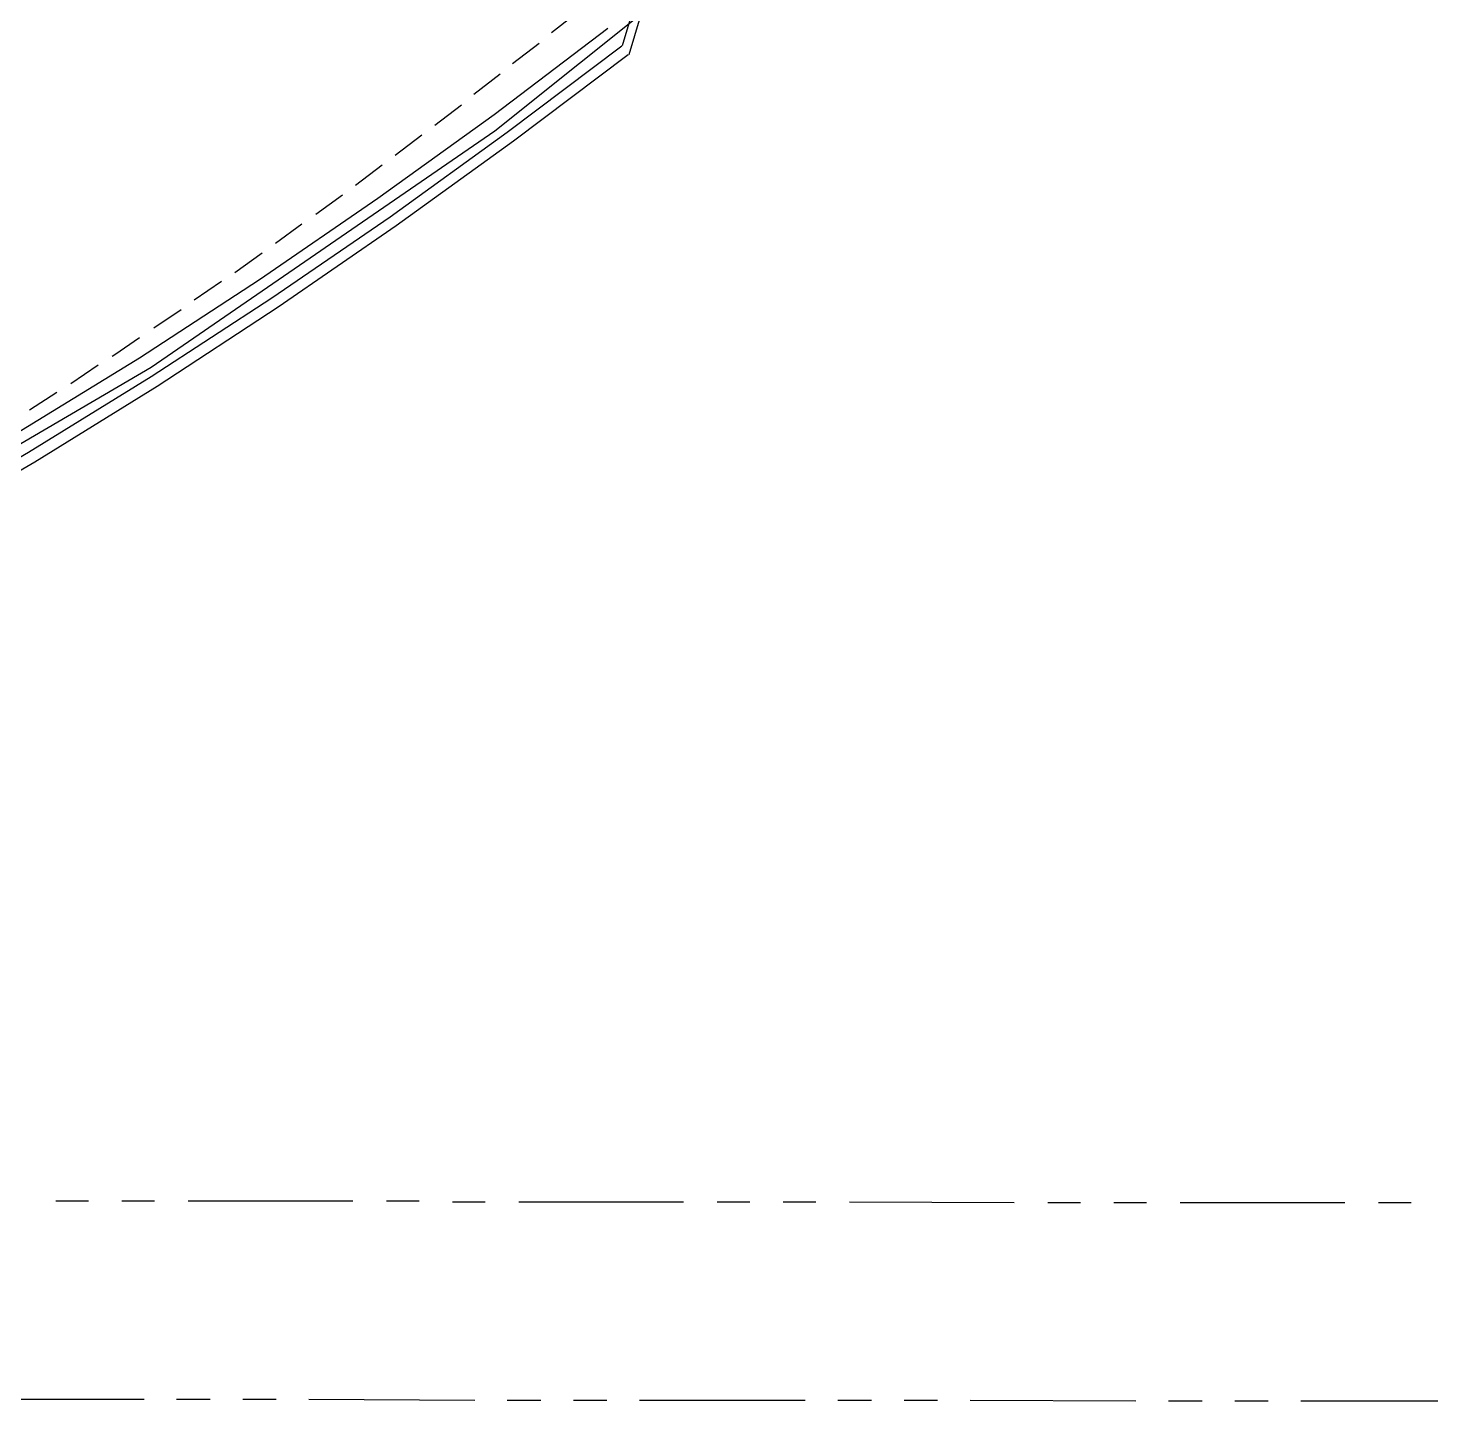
# Model space of a CAD drawing. Header units: feet. Extents: x -84 to 198, y -22 to 181.
# Drawn here: x 112.46 to 133.67, y 6.64 to 27.41 of the extents above; entities that cross this region are included whole.
import ezdxf

# ---------------------------------------------------------------- set-up
doc = ezdxf.new("R2010")
doc.units = ezdxf.units.FT
doc.layers.add('A-AREA-UNIDAD', color=30, linetype='CONTINUOUS')
doc.layers.add('A-LINEA', color=7, linetype='CONTINUOUS')

msp = doc.modelspace()

# ---------------------------------------------------------------- linework, layer by layer
at = {"layer": 'A-AREA-UNIDAD'}
msp.add_lwpolyline([(108.672, 18.9689), (114.32, 22.2756), (119.52, 25.8489), (123.36, 28.9244), (126.272, 32.16), (128.512, 35.6089), (130.4, 39.84), (131.552, 44.5333), (131.872, 49.4044), (131.488, 53.44), (131.808, 50.08), (131.808, 47.4133), (131.52, 44.64), (130.592, 40.6756), (128.8, 36.3556), (127.76, 36.3556), (122.688, 39.1289), (121.888, 39.1289), (121.84, 39.6444), (119.872, 40.0889), (119.392, 37.8489), (118.368, 37.76), (105.2, 40.8889)], dxfattribs=at)
at = {"layer": 'A-LINEA'}
for p, q in [((121.4492, 27.1432), (130.5472, 57.5985)), ((121.4492, 27.1432), (130.5472, 57.5985)), ((121.4492, 27.1432), (130.5472, 57.5985)), ((121.4492, 27.1432), (130.5472, 57.5985)), ((121.4492, 27.1432), (130.5472, 57.5985)), ((121.4492, 27.1432), (130.5472, 57.5985)), ((121.5473, 27.0062), (130.6986, 57.6547)), ((121.5473, 27.0062), (130.6986, 57.6547)), ((121.5473, 27.0062), (130.6986, 57.6547)), ((121.5473, 27.0062), (130.6986, 57.6547)), ((120.3733, 27.3378), (120.72, 27.6044)), ((119.7867, 26.8711), (120.1867, 27.1778)), ((119.2, 26.4044), (119.6, 26.7111)), ((118.6133, 25.9378), (119.0133, 26.2444)), ((118.0133, 25.4844), (118.4133, 25.7911)), ((117.4133, 25.0311), (117.8133, 25.3378)), ((116.8133, 24.5911), (117.2133, 24.8844)), ((116.2, 24.1511), (116.6, 24.4444)), ((115.5867, 23.7111), (116, 24.0044)), ((114.9733, 23.2978), (115.3867, 23.5778)), ((114.36, 22.8711), (114.7733, 23.1511)), ((113.1067, 22.0311), (113.52, 22.3111)), ((112.48, 21.6311), (112.8933, 21.8978)), ((112.88, 9.6711), (113.3733, 9.6711)), ((113.88, 9.6711), (114.3733, 9.6711)), ((114.88, 9.6711), (117.3733, 9.6711)), ((117.88, 9.6711), (118.3733, 9.6711)), ((118.88, 9.6578), (119.3733, 9.6578)), ((119.88, 9.6578), (122.3733, 9.6578)), ((122.88, 9.6578), (123.3733, 9.6578)), ((123.88, 9.6578), (124.3733, 9.6578)), ((124.88, 9.6578), (127.3733, 9.6444)), ((127.88, 9.6444), (128.3733, 9.6444)), ((128.88, 9.6444), (129.3733, 9.6444)), ((129.88, 9.6444), (132.3733, 9.6444)), ((132.88, 9.6444), (133.3733, 9.6444)), ((111.7067, 6.6711), (114.2133, 6.6711)), ((114.7067, 6.6711), (115.2133, 6.6711)), ((115.7067, 6.6711), (116.2133, 6.6711)), ((116.7067, 6.6711), (119.2133, 6.6578)), ((119.7067, 6.6578), (120.2133, 6.6578)), ((120.7067, 6.6578), (121.2133, 6.6578)), ((121.7067, 6.6578), (124.2133, 6.6578)), ((124.7067, 6.6578), (125.2133, 6.6578)), ((125.7067, 6.6578), (126.2133, 6.6578)), ((126.7067, 6.6578), (129.2133, 6.6444)), ((129.7067, 6.6444), (130.2133, 6.6444)), ((130.7067, 6.6444), (131.2133, 6.6444)), ((131.7067, 6.6444), (134.2133, 6.6444))]:
    msp.add_line(p, q, dxfattribs=at)
for points in [[(77.8133, 8.9778), (79.96, 9.3111), (82.0933, 9.6978), (84.2133, 10.1378), (86.3333, 10.6178), (88.4267, 11.1511), (90.52, 11.7378), (92.5867, 12.3644), (94.6533, 13.0444), (96.6933, 13.7778), (98.72, 14.5511), (100.72, 15.3644), (102.7067, 16.2444), (104.6667, 17.1511), (106.6133, 18.1244), (108.5333, 19.1244), (110.4267, 20.1778), (112.2933, 21.2844), (114.1467, 22.4178), (115.96, 23.6044), (117.7467, 24.8311), (119.5067, 26.0978), (121.2267, 27.4044)], [(77.8133, 8.9778), (79.96, 9.3111), (82.0933, 9.6978), (84.2133, 10.1378), (86.3333, 10.6178), (88.4267, 11.1511), (90.52, 11.7378), (92.5867, 12.3644), (94.6533, 13.0444), (96.6933, 13.7778), (98.72, 14.5511), (100.72, 15.3644), (102.7067, 16.2444), (104.6667, 17.1511), (106.6133, 18.1244), (108.5333, 19.1244), (110.4267, 20.1778), (112.2933, 21.2844), (114.1467, 22.4178), (115.96, 23.6044), (117.7467, 24.8311), (119.5067, 26.0978), (121.2267, 27.4044)], [(77.8133, 8.9778), (79.96, 9.3111), (82.0933, 9.6978), (84.2133, 10.1378), (86.3333, 10.6178), (88.4267, 11.1511), (90.52, 11.7378), (92.5867, 12.3644), (94.6533, 13.0444), (96.6933, 13.7778), (98.72, 14.5511), (100.72, 15.3644), (102.7067, 16.2444), (104.6667, 17.1511), (106.6133, 18.1244), (108.5333, 19.1244), (110.4267, 20.1778), (112.2933, 21.2844), (114.1467, 22.4178), (115.96, 23.6044), (117.7467, 24.8311), (119.5067, 26.0978), (121.2267, 27.4044)], [(77.8133, 8.9778), (79.96, 9.3111), (82.0933, 9.6978), (84.2133, 10.1378), (86.3333, 10.6178), (88.4267, 11.1511), (90.52, 11.7378), (92.5867, 12.3644), (94.6533, 13.0444), (96.6933, 13.7778), (98.72, 14.5511), (100.72, 15.3644), (102.7067, 16.2444), (104.6667, 17.1511), (106.6133, 18.1244), (108.5333, 19.1244), (110.4267, 20.1778), (112.2933, 21.2844), (114.1467, 22.4178), (115.96, 23.6044), (117.7467, 24.8311), (119.5067, 26.0978), (121.2267, 27.4044)], [(77.8133, 8.9778), (79.96, 9.3111), (82.0933, 9.6978), (84.2133, 10.1378), (86.3333, 10.6178), (88.4267, 11.1511), (90.52, 11.7378), (92.5867, 12.3644), (94.6533, 13.0444), (96.6933, 13.7778), (98.72, 14.5511), (100.72, 15.3644), (102.7067, 16.2444), (104.6667, 17.1511), (106.6133, 18.1244), (108.5333, 19.1244), (110.4267, 20.1778), (112.2933, 21.2844), (114.1467, 22.4178), (115.96, 23.6044), (117.7467, 24.8311), (119.5067, 26.0978), (121.2267, 27.4044)], [(77.8133, 8.9778), (79.96, 9.3111), (82.0933, 9.6978), (84.2133, 10.1378), (86.3333, 10.6178), (88.4267, 11.1511), (90.52, 11.7378), (92.5867, 12.3644), (94.6533, 13.0444), (96.6933, 13.7778), (98.72, 14.5511), (100.72, 15.3644), (102.7067, 16.2444), (104.6667, 17.1511), (106.6133, 18.1244), (108.5333, 19.1244), (110.4267, 20.1778), (112.2933, 21.2844), (114.1467, 22.4178), (115.96, 23.6044), (117.7467, 24.8311), (119.5067, 26.0978), (121.2267, 27.4044)], [(77.8667, 8.6578), (80.0133, 8.9911), (82.16, 9.3778), (84.2933, 9.8044), (86.4133, 10.2978), (88.52, 10.8311), (90.6133, 11.4178), (92.6933, 12.0444), (94.76, 12.7244), (96.8133, 13.4578), (98.84, 14.2444), (100.8533, 15.0578), (102.84, 15.9378), (104.8133, 16.8578), (106.76, 17.8178), (108.6933, 18.8311), (110.6, 19.8978), (112.4667, 20.9911), (114.32, 22.1378), (116.1467, 23.3244), (117.9333, 24.5511), (119.7067, 25.8311), (121.44, 27.1378)], [(77.8667, 8.6578), (80.0133, 8.9911), (82.16, 9.3778), (84.2933, 9.8044), (86.4133, 10.2978), (88.52, 10.8311), (90.6133, 11.4178), (92.6933, 12.0444), (94.76, 12.7244), (96.8133, 13.4578), (98.84, 14.2444), (100.8533, 15.0578), (102.84, 15.9378), (104.8133, 16.8578), (106.76, 17.8178), (108.6933, 18.8311), (110.6, 19.8978), (112.4667, 20.9911), (114.32, 22.1378), (116.1467, 23.3244), (117.9333, 24.5511), (119.7067, 25.8311), (121.44, 27.1378)], [(77.8667, 8.6578), (80.0133, 8.9911), (82.16, 9.3778), (84.2933, 9.8044), (86.4133, 10.2978), (88.52, 10.8311), (90.6133, 11.4178), (92.6933, 12.0444), (94.76, 12.7244), (96.8133, 13.4578), (98.84, 14.2444), (100.8533, 15.0578), (102.84, 15.9378), (104.8133, 16.8578), (106.76, 17.8178), (108.6933, 18.8311), (110.6, 19.8978), (112.4667, 20.9911), (114.32, 22.1378), (116.1467, 23.3244), (117.9333, 24.5511), (119.7067, 25.8311), (121.44, 27.1378)], [(77.8667, 8.6578), (80.0133, 8.9911), (82.16, 9.3778), (84.2933, 9.8044), (86.4133, 10.2978), (88.52, 10.8311), (90.6133, 11.4178), (92.6933, 12.0444), (94.76, 12.7244), (96.8133, 13.4578), (98.84, 14.2444), (100.8533, 15.0578), (102.84, 15.9378), (104.8133, 16.8578), (106.76, 17.8178), (108.6933, 18.8311), (110.6, 19.8978), (112.4667, 20.9911), (114.32, 22.1378), (116.1467, 23.3244), (117.9333, 24.5511), (119.7067, 25.8311), (121.44, 27.1378)], [(77.8667, 8.6578), (80.0133, 8.9911), (82.16, 9.3778), (84.2933, 9.8044), (86.4133, 10.2978), (88.52, 10.8311), (90.6133, 11.4178), (92.6933, 12.0444), (94.76, 12.7244), (96.8133, 13.4578), (98.84, 14.2444), (100.8533, 15.0578), (102.84, 15.9378), (104.8133, 16.8578), (106.76, 17.8178), (108.6933, 18.8311), (110.6, 19.8978), (112.4667, 20.9911), (114.32, 22.1378), (116.1467, 23.3244), (117.9333, 24.5511), (119.7067, 25.8311), (121.44, 27.1378)], [(77.8667, 8.6578), (80.0133, 8.9911), (82.16, 9.3778), (84.2933, 9.8044), (86.4133, 10.2978), (88.52, 10.8311), (90.6133, 11.4178), (92.6933, 12.0444), (94.76, 12.7244), (96.8133, 13.4578), (98.84, 14.2444), (100.8533, 15.0578), (102.84, 15.9378), (104.8133, 16.8578), (106.76, 17.8178), (108.6933, 18.8311), (110.6, 19.8978), (112.4667, 20.9911), (114.32, 22.1378), (116.1467, 23.3244), (117.9333, 24.5511), (119.7067, 25.8311), (121.44, 27.1378)], [(77.8933, 8.4844), (80.04, 8.8178), (82.1867, 9.2044), (84.32, 9.6444), (86.4533, 10.1378), (88.56, 10.6711), (90.6533, 11.2578), (92.7467, 11.8844), (94.8133, 12.5644), (96.8667, 13.2978), (98.9067, 14.0844), (100.92, 14.9111), (102.92, 15.7911), (104.8933, 16.7111), (106.84, 17.6711), (108.7733, 18.6844), (110.68, 19.7511), (112.56, 20.8444), (114.4133, 21.9911), (116.24, 23.1911), (118.0267, 24.4178), (119.8, 25.6978), (121.5333, 27.0044)], [(77.8933, 8.4844), (80.04, 8.8178), (82.1867, 9.2044), (84.32, 9.6444), (86.4533, 10.1378), (88.56, 10.6711), (90.6533, 11.2578), (92.7467, 11.8844), (94.8133, 12.5644), (96.8667, 13.2978), (98.9067, 14.0844), (100.92, 14.9111), (102.92, 15.7911), (104.8933, 16.7111), (106.84, 17.6711), (108.7733, 18.6844), (110.68, 19.7511), (112.56, 20.8444), (114.4133, 21.9911), (116.24, 23.1911), (118.0267, 24.4178), (119.8, 25.6978), (121.5333, 27.0044)], [(77.8933, 8.4844), (80.04, 8.8178), (82.1867, 9.2044), (84.32, 9.6444), (86.4533, 10.1378), (88.56, 10.6711), (90.6533, 11.2578), (92.7467, 11.8844), (94.8133, 12.5644), (96.8667, 13.2978), (98.9067, 14.0844), (100.92, 14.9111), (102.92, 15.7911), (104.8933, 16.7111), (106.84, 17.6711), (108.7733, 18.6844), (110.68, 19.7511), (112.56, 20.8444), (114.4133, 21.9911), (116.24, 23.1911), (118.0267, 24.4178), (119.8, 25.6978), (121.5333, 27.0044)], [(77.8933, 8.4844), (80.04, 8.8178), (82.1867, 9.2044), (84.32, 9.6444), (86.4533, 10.1378), (88.56, 10.6711), (90.6533, 11.2578), (92.7467, 11.8844), (94.8133, 12.5644), (96.8667, 13.2978), (98.9067, 14.0844), (100.92, 14.9111), (102.92, 15.7911), (104.8933, 16.7111), (106.84, 17.6711), (108.7733, 18.6844), (110.68, 19.7511), (112.56, 20.8444), (114.4133, 21.9911), (116.24, 23.1911), (118.0267, 24.4178), (119.8, 25.6978), (121.5333, 27.0044)], [(113.7333, 22.4444), (113.7733, 22.4711), (114.1467, 22.7244)]]:
    msp.add_lwpolyline(points, dxfattribs=at)

doc.saveas('drawing.dxf')
